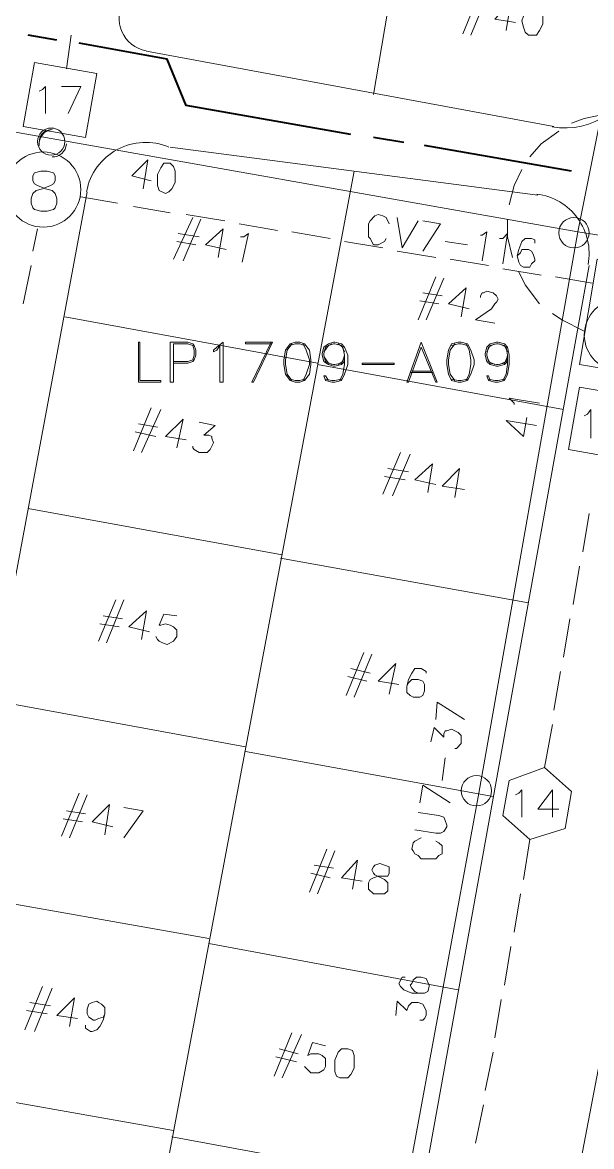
# Model space of a CAD drawing. Header units: millimetres. Extents: x 3.6 to 37.8, y 0.6 to 28.7.
# Drawn here: x 16.867 to 18.351, y 6.06 to 8.992 of the extents above; entities that cross this region are included whole.
import ezdxf

# ---------------------------------------------------------------- set-up
doc = ezdxf.new("R2010")
doc.units = ezdxf.units.MM
for name, color, linetype, true_color in [('PDF_S102$Actives-Amplifier', 92, 'Continuous', 0x00b800), ('PDF_S102$Cable-565', 23, 'Continuous', 0xdd8a6d), ('PDF_S102$Cable-840', 151, 'Continuous', 0x7fbfff), ('PDF_S102$LOTS', 254, 'Continuous', 0xdcdcdc), ('PDF_S102$ROAD', 8, 'Continuous', 0x7f7f7f), ('PDF_S102$SDU', 157, 'Continuous', 0x396472)]:
    doc.layers.add(name, color=color, linetype=linetype, true_color=true_color)
for name, color, linetype in [('PDF_S102$Passives-Highleg', 7, 'Continuous'), ('PDF_S102$Passives-Splt2way', 7, 'Continuous'), ('PDF_S102$Passives-TapOffs', 7, 'Continuous'), ('PDF_S102$POLE', 7, 'Continuous'), ('PDF_S102$STRAND', 7, 'Continuous')]:
    doc.layers.add(name, color=color, linetype=linetype)

msp = doc.modelspace()

# ---------------------------------------------------------------- linework, layer by layer
at = {"layer": 'PDF_S102$Actives-Amplifier', "lineweight": 13}
for points in [[(18.71635, 8.03281), (18.3202, 8.09953), (18.36607, 8.37475), (18.76222, 8.30803)], [(17.16928, 8.15791), (17.17345, 8.15791), (17.17345, 8.05783), (17.22766, 8.05783), (17.22766, 8.05366), (17.16928, 8.05366)], [(17.38195, 8.05366), (17.38195, 8.14957), (17.37361, 8.13706), (17.36527, 8.13289), (17.36527, 8.13706), (17.37361, 8.1454), (17.39029, 8.15791), (17.39029, 8.05366)], [(17.57794, 8.15791), (17.59045, 8.15791), (17.60296, 8.15374), (17.61547, 8.13706), (17.61964, 8.11204), (17.61964, 8.09953), (17.61547, 8.07451), (17.60296, 8.05783), (17.59045, 8.05366), (17.57794, 8.05366), (17.56543, 8.05783), (17.55292, 8.07451), (17.54875, 8.09953), (17.54875, 8.11204), (17.55292, 8.13706), (17.56543, 8.15374)], [(17.90737, 8.15791), (17.94907, 8.05366), (17.9449, 8.05366), (17.90737, 8.1454), (17.87401, 8.05366), (17.86984, 8.05366)], [(18.00328, 8.15791), (18.01162, 8.15791), (18.0283, 8.15374), (18.03664, 8.13706), (18.04498, 8.11204), (18.04498, 8.09953), (18.03664, 8.07451), (18.0283, 8.05783), (18.01162, 8.05366), (18.00328, 8.05366), (17.9866, 8.05783), (17.97826, 8.07451), (17.97409, 8.09953), (17.97409, 8.11204), (17.97826, 8.13706), (17.9866, 8.15374)], [(17.75308, 8.09953), (17.75308, 8.1037), (17.83648, 8.1037), (17.83648, 8.09953)]]:
    msp.add_lwpolyline(points, close=True, dxfattribs=at)
for points in [[(17.26102, 8.10787), (17.29855, 8.10787), (17.31106, 8.11204), (17.31523, 8.12455), (17.31523, 8.13706), (17.31106, 8.14957), (17.29855, 8.15374), (17.26102, 8.15374), (17.26102, 8.05366), (17.25268, 8.05366), (17.25268, 8.15791), (17.29855, 8.15791), (17.31106, 8.15374), (17.31523, 8.14957), (17.3194, 8.13706), (17.3194, 8.12455), (17.31523, 8.11204), (17.31106, 8.10787), (17.29855, 8.1037), (17.26102, 8.1037)], [(17.51539, 8.15374), (17.44867, 8.15374), (17.44867, 8.15791), (17.51956, 8.15791), (17.46952, 8.05366), (17.46535, 8.05366), (17.51539, 8.15791)], [(17.5696, 8.05783), (17.55709, 8.07451), (17.55292, 8.09953), (17.55292, 8.11204), (17.55709, 8.13706), (17.5696, 8.15374)], [(17.56543, 8.14957), (17.57794, 8.15374), (17.59045, 8.15374), (17.60296, 8.14957)], [(17.59879, 8.15374), (17.60713, 8.13706), (17.61547, 8.11204), (17.61547, 8.09953), (17.60713, 8.07451), (17.59879, 8.05783)], [(17.70721, 8.10787), (17.69887, 8.09953), (17.68219, 8.09536), (17.67802, 8.09536), (17.66551, 8.09953), (17.653, 8.10787), (17.64883, 8.12455), (17.64883, 8.12872), (17.653, 8.1454), (17.66551, 8.15374), (17.67802, 8.15791), (17.68219, 8.15791), (17.69887, 8.15374), (17.70721, 8.1454), (17.71555, 8.12455), (17.71555, 8.09953), (17.70721, 8.07451), (17.69887, 8.05783), (17.68219, 8.05366), (17.67385, 8.05366), (17.65717, 8.05783), (17.653, 8.07034), (17.65717, 8.07034), (17.66551, 8.05783)], [(17.67385, 8.09953), (17.65717, 8.10787), (17.653, 8.12455), (17.653, 8.12872), (17.65717, 8.1454), (17.67385, 8.15374)], [(17.653, 8.13289), (17.66551, 8.14957), (17.67802, 8.15374), (17.68219, 8.15374), (17.69887, 8.14957), (17.70721, 8.13289)], [(17.69053, 8.15374), (17.70304, 8.1454), (17.70721, 8.12455)], [(17.99494, 8.05783), (17.98243, 8.07451), (17.97826, 8.09953), (17.97826, 8.11204), (17.98243, 8.13706), (17.99494, 8.15374)], [(17.9866, 8.14957), (18.00328, 8.15374), (18.01162, 8.15374), (18.0283, 8.14957)], [(18.02413, 8.15374), (18.03247, 8.13706), (18.03664, 8.11204), (18.03664, 8.09953), (18.03247, 8.07451), (18.02413, 8.05783)], [(18.13255, 8.10787), (18.12421, 8.09953), (18.10753, 8.09536), (18.10336, 8.09536), (18.08668, 8.09953), (18.07834, 8.10787), (18.07417, 8.12455), (18.07417, 8.12872), (18.07834, 8.1454), (18.08668, 8.15374), (18.10336, 8.15791), (18.10753, 8.15791), (18.12421, 8.15374), (18.13255, 8.1454), (18.13672, 8.12455), (18.13672, 8.09953), (18.13255, 8.07451), (18.12421, 8.05783), (18.10753, 8.05366), (18.09919, 8.05366), (18.08251, 8.05783), (18.07834, 8.07034), (18.08251, 8.07034), (18.08668, 8.05783)], [(18.09919, 8.09953), (18.08251, 8.10787), (18.07834, 8.12455), (18.07834, 8.12872), (18.08251, 8.1454), (18.09919, 8.15374)], [(18.07834, 8.13289), (18.08668, 8.14957), (18.10336, 8.15374), (18.10753, 8.15374), (18.12421, 8.14957), (18.13255, 8.13289)], [(18.1117, 8.15374), (18.12838, 8.1454), (18.13255, 8.12455)], [(17.70721, 8.12038), (17.69887, 8.1037), (17.68219, 8.09953), (17.67802, 8.09953), (17.66551, 8.1037), (17.653, 8.12038)], [(17.6947, 8.05783), (17.70304, 8.07451), (17.70721, 8.09953), (17.70721, 8.12455), (17.70304, 8.10787), (17.69053, 8.09953)], [(18.13255, 8.12038), (18.12421, 8.1037), (18.10753, 8.09953), (18.10336, 8.09953), (18.08668, 8.1037), (18.07834, 8.12038)], [(18.12004, 8.05783), (18.12838, 8.07451), (18.13255, 8.09953), (18.13255, 8.12455), (18.12838, 8.10787), (18.1117, 8.09953)], [(17.60296, 8.062), (17.59045, 8.05783), (17.57794, 8.05783), (17.56543, 8.062)], [(17.69887, 8.062), (17.68219, 8.05783), (17.67385, 8.05783), (17.65717, 8.062)], [(17.93656, 8.07868), (17.87818, 8.07868)], [(17.93239, 8.08285), (17.88235, 8.08285)], [(18.0283, 8.062), (18.01162, 8.05783), (18.00328, 8.05783), (17.9866, 8.062)], [(18.12421, 8.062), (18.10753, 8.05783), (18.09919, 8.05783), (18.08251, 8.062)]]:
    msp.add_lwpolyline(points, dxfattribs=at)
msp.add_circle((18.42653, 8.17667), 0.09383, dxfattribs=at)
at = {"layer": 'PDF_S102$Cable-565', "lineweight": 13}
for points in [[(16.98163, 8.87098), (16.99414, 8.95855)], [(18.29935, 8.7292), (18.33271, 8.74171), (18.39526, 8.75422)], [(18.19093, 8.64163), (18.22012, 8.67499), (18.26599, 8.70835)], [(18.13672, 8.51653), (18.14923, 8.56657), (18.17008, 8.60827)], [(17.11507, 8.5207), (17.01916, 8.53738)], [(17.25268, 8.49568), (17.15677, 8.51236)], [(17.39446, 8.47483), (17.29438, 8.49151)], [(18.14506, 8.37892), (18.13255, 8.43313), (18.13255, 8.479)], [(16.89406, 8.3956), (16.90657, 8.45398)], [(17.53207, 8.44981), (17.43199, 8.46649)], [(17.66968, 8.42896), (17.5696, 8.44564)], [(17.80729, 8.40394), (17.70721, 8.42062)], [(17.9449, 8.37892), (17.84482, 8.3956)], [(16.86904, 8.25799), (16.88989, 8.35807)], [(18.08251, 8.35807), (17.98243, 8.37475)], [(18.22012, 8.33305), (18.12004, 8.34973)], [(18.21595, 8.25799), (18.17842, 8.30803), (18.16174, 8.34139)], [(18.35356, 8.3122), (18.25765, 8.32888)], [(18.33271, 8.1871), (18.27433, 8.21629), (18.24931, 8.23297)], [(18.32854, 7.61164), (18.34522, 7.71172)], [(18.30352, 7.47403), (18.3202, 7.57411)], [(18.2785, 7.33642), (18.29518, 7.4365)], [(18.25348, 7.19881), (18.27016, 7.29889)], [(18.22846, 7.04869), (18.24931, 7.16128)], [(18.17425, 6.75679), (18.19093, 6.86104)], [(18.14923, 6.61918), (18.16591, 6.71926)], [(18.12421, 6.48157), (18.14089, 6.58165)], [(18.09919, 6.34396), (18.11587, 6.44404)], [(18.07417, 6.20635), (18.09502, 6.30643)], [(18.04915, 6.06874), (18.07, 6.16882)]]:
    msp.add_lwpolyline(points, dxfattribs=at)
at = {"layer": 'PDF_S102$Cable-840', "lineweight": 40}
for points in [[(16.95661, 8.94604), (16.88155, 8.95855)], [(17.72389, 8.70001), (17.29438, 8.77507), (17.24434, 8.896), (17.01499, 8.9377)], [(17.8615, 8.67916), (17.78227, 8.69167)], [(18.29935, 8.6041), (17.91571, 8.67082)]]:
    msp.add_lwpolyline(points, dxfattribs=at)
at = {"layer": 'PDF_S102$LOTS', "lineweight": 0}
for points in [[(17.82397, 18.59125), (18.33271, 12.03601), (17.78227, 8.80426)], [(16.80232, 3.66682), (17.73223, 8.6041)], [(17.63632, 8.1037), (16.97746, 8.22463)], [(18.2785, 7.98277), (17.63632, 8.09953)], [(17.54458, 7.6033), (16.88155, 7.72423)], [(18.18676, 7.4782), (17.54041, 7.59496)], [(17.44867, 7.1029), (16.78981, 7.22383)], [(18.09502, 6.97363), (17.44867, 7.09039)], [(17.35276, 6.6025), (16.6939, 6.71926)], [(18.00328, 6.46906), (17.35276, 6.58999)], [(17.26102, 6.1021), (16.60216, 6.21886)], [(17.91154, 5.96449), (17.25685, 6.08542)]]:
    msp.add_lwpolyline(points, dxfattribs=at)
at = {"layer": 'PDF_S102$Passives-Highleg', "lineweight": 9}
msp.add_circle((16.94201, 8.68124), 0.03545, dxfattribs=at)
for centre, radius, start, end in [((16.94827, 8.67499), 0.03776, 96.34019, 186.34019), ((16.94202, 8.68124), 0.03134, 93.81407, 183.81407), ((16.94618, 8.67708), 0.03551, 266.63354, 356.63354)]:
    msp.add_arc(centre, radius, start, end, dxfattribs=at)
at = {"layer": 'PDF_S102$Passives-Splt2way', "lineweight": 9}
msp.add_lwpolyline([(16.91491, 8.6041), (16.93159, 8.6041), (16.94827, 8.59993), (16.95244, 8.59159), (16.95244, 8.57908), (16.94827, 8.57074), (16.93993, 8.56657), (16.91908, 8.55823), (16.9024, 8.55406), (16.89406, 8.54572), (16.88989, 8.53321), (16.88989, 8.5207), (16.89406, 8.50819), (16.89823, 8.50402), (16.91491, 8.49985), (16.93159, 8.49985), (16.94827, 8.50402), (16.95244, 8.50819), (16.95661, 8.5207), (16.95661, 8.53321), (16.95244, 8.54572), (16.9441, 8.55406), (16.92742, 8.55823), (16.90657, 8.56657), (16.89823, 8.57074), (16.89406, 8.57908), (16.89406, 8.59159), (16.89823, 8.59993)], close=True, dxfattribs=at)
msp.add_circle((16.92116, 8.55614), 0.098, dxfattribs=at)
at = {"layer": 'PDF_S102$Passives-TapOffs', "lineweight": 9}
for points in [[(16.86904, 8.72086), (16.89823, 8.88766), (17.06086, 8.85847), (17.03167, 8.69167)], [(18.29101, 7.87852), (18.3202, 8.04115), (18.487, 8.01196), (18.45364, 7.84933)], [(18.28267, 6.89023), (18.19093, 6.86104), (18.12004, 6.92359), (18.13672, 7.01533), (18.22846, 7.04869), (18.29935, 6.98614)]]:
    msp.add_lwpolyline(points, close=True, dxfattribs=at)
for points in [[(16.91074, 8.8126), (16.91908, 8.81677), (16.92742, 8.82511), (16.92742, 8.75422)], [(16.96912, 8.82511), (17.01916, 8.82511), (16.9858, 8.75422)], [(18.33271, 7.96609), (18.34105, 7.97026), (18.34939, 7.98277), (18.34939, 7.90771)], [(18.1534, 6.9778), (18.16174, 6.98197), (18.17008, 6.99031), (18.17008, 6.91942)], [(18.26599, 6.94027), (18.21178, 6.94027), (18.24931, 6.99031), (18.24931, 6.91942)]]:
    msp.add_lwpolyline(points, dxfattribs=at)
at = {"layer": 'PDF_S102$POLE', "lineweight": 0}
for points in [[(17.81563, 8.42896), (17.81146, 8.42062), (17.79478, 8.41228), (17.78227, 8.41228), (17.77393, 8.42896), (17.76976, 8.43313), (17.76976, 8.46649), (17.77393, 8.47483), (17.78644, 8.48734), (17.79478, 8.49151), (17.80729, 8.48734), (17.81563, 8.48317), (17.82397, 8.46649)], [(17.89903, 8.47483), (17.85733, 8.40394), (17.84482, 8.48317)], [(17.91154, 8.47483), (17.95741, 8.46649), (17.91154, 8.3956)], [(18.06166, 8.4373), (18.06583, 8.4373), (18.07834, 8.44564), (18.06583, 8.37058)], [(18.0283, 8.41228), (17.96992, 8.42062)], [(18.1117, 8.42896), (18.12004, 8.42896), (18.13255, 8.44147), (18.12004, 8.36224)], [(18.15757, 8.38309), (18.16174, 8.39977), (18.17008, 8.42062), (18.17842, 8.42896), (18.1951, 8.42896), (18.20344, 8.42479), (18.20344, 8.41645)], [(17.9449, 7.17379), (17.94907, 7.21966), (18.01996, 7.17379)], [(17.93239, 7.11541), (17.94073, 7.15294), (17.96575, 7.12792), (17.96575, 7.13626), (17.96992, 7.1446), (17.97409, 7.1446), (17.9866, 7.14877), (18.00328, 7.14043), (18.01162, 7.13209), (18.01162, 7.11124), (17.99911, 7.09873), (17.99494, 7.09873)], [(17.96992, 7.07371), (17.96158, 7.01533)], [(17.9032, 6.95695), (17.91154, 7.00282), (17.98243, 6.95695)], [(17.89903, 6.93193), (17.95324, 6.92359), (17.96575, 6.91942), (17.96992, 6.91108), (17.97409, 6.89857), (17.97409, 6.8944), (17.96575, 6.88189), (17.95741, 6.87772), (17.9449, 6.87772), (17.89069, 6.88606)], [(17.9449, 6.85687), (17.95324, 6.8527), (17.96158, 6.84436), (17.96158, 6.82351), (17.95324, 6.81934), (17.9449, 6.811), (17.90737, 6.811), (17.89903, 6.81934), (17.89069, 6.82351), (17.88652, 6.83185), (17.88235, 6.83602), (17.88652, 6.8527), (17.89069, 6.85687), (17.90737, 6.86521)]]:
    msp.add_lwpolyline(points, dxfattribs=at)
msp.add_lwpolyline([(18.16591, 8.39143), (18.17008, 8.39977), (18.18676, 8.39977), (18.1951, 8.3956), (18.19927, 8.38726), (18.20344, 8.37475), (18.20344, 8.37058), (18.1951, 8.36224), (18.19093, 8.3539), (18.17425, 8.3539), (18.16591, 8.35807), (18.16174, 8.36641), (18.15757, 8.38309)], close=True, dxfattribs=at)
for centre, radius in [((18.30561, 8.44356), 0.03962), ((18.05123, 6.98823), 0.03961)]:
    msp.add_circle(centre, radius, dxfattribs=at)
at = {"layer": 'PDF_S102$ROAD', "lineweight": 0}
for points in [[(17.19013, 8.91685), (18.25348, 8.72086)], [(18.21178, 8.54155), (17.25268, 8.66665)], [(18.74554, 8.32054), (18.43696, 6.61501), (18.17842, 5.26393), (17.92038, 4.21055)]]:
    msp.add_lwpolyline(points, dxfattribs=at)
for points in [[(17.03584, 8.54989), (16.40617, 5.17219), (16.09759, 3.49585, 0.5335035), (16.31256, 3.38956)], [(17.38281, 4.00729, 0.2384739), (17.62381, 4.35487), (18.34522, 8.35807)]]:
    msp.add_lwpolyline(points, format="xyb", dxfattribs=at)
for centre, radius, start, end in [((17.20473, 9.00233), 0.08549, 147.50882, 259.5467), ((18.28058, 8.9106), 0.19391, 260.45854, 350.34845), ((17.18804, 8.52279), 0.15637, 67.10976, 169.42531), ((18.18884, 8.38934), 0.15638, 349.4875, 82.63934)]:
    msp.add_arc(centre, radius, start, end, dxfattribs=at)
at = {"layer": 'PDF_S102$SDU', "lineweight": 0}
for points in [[(18.01579, 8.96272), (18.06166, 9.07531)], [(18.03664, 8.95855), (18.08251, 9.07114)], [(18.1534, 8.99191), (18.09919, 9.00025), (18.14089, 9.04612), (18.12838, 8.97106)], [(17.26102, 8.37475), (17.31106, 8.48317)], [(17.28604, 8.37058), (17.33191, 8.479)], [(17.39863, 8.39977), (17.34442, 8.41228), (17.39029, 8.45398), (17.37778, 8.37892)], [(17.3194, 8.41228), (17.26936, 8.42062)], [(17.32774, 8.43313), (17.27353, 8.44147)], [(17.43616, 8.43313), (17.4445, 8.43313), (17.45701, 8.44147), (17.44033, 8.36641)], [(17.89903, 8.21629), (17.9449, 8.32888)], [(17.91988, 8.21629), (17.96575, 8.32471)], [(18.03247, 8.24548), (17.97826, 8.25799), (18.02413, 8.29969), (18.01162, 8.22463)], [(17.96158, 8.27884), (17.91154, 8.28718)], [(18.06166, 8.27467), (18.06166, 8.27884), (18.06583, 8.28718), (18.07, 8.28718), (18.07834, 8.29135), (18.09502, 8.28718), (18.10336, 8.27884), (18.10753, 8.2705), (18.10336, 8.26216), (18.09919, 8.25799), (18.09085, 8.24548), (18.04915, 8.21629), (18.09919, 8.20795)], [(17.95324, 8.25799), (17.9032, 8.26633)], [(17.15677, 7.87435), (17.20264, 7.98694)], [(17.17762, 7.87018), (17.22766, 7.98277)], [(17.21932, 7.9369), (17.16928, 7.94524)], [(17.29438, 7.90354), (17.24017, 7.91188), (17.28604, 7.95775), (17.26936, 7.88269)], [(17.32774, 7.94941), (17.36944, 7.94107), (17.34025, 7.91605), (17.35276, 7.91605), (17.3611, 7.91188), (17.3611, 7.90771), (17.36527, 7.8952), (17.35693, 7.87852), (17.34859, 7.87018), (17.32774, 7.87018), (17.31523, 7.87852), (17.31106, 7.88269), (17.31106, 7.88686)], [(17.21515, 7.91188), (17.16094, 7.92439)], [(17.80729, 7.76176), (17.85316, 7.87018)], [(17.83231, 7.75759), (17.87818, 7.86601)], [(17.87401, 7.82014), (17.8198, 7.82848)], [(17.9449, 7.78678), (17.89069, 7.79929), (17.93656, 7.84099), (17.92405, 7.76593)], [(18.01996, 7.77427), (17.96158, 7.78261), (18.00745, 7.82848), (17.99494, 7.75342)], [(17.86567, 7.79929), (17.81146, 7.80763)], [(17.06503, 7.37812), (17.1109, 7.48654)], [(17.08588, 7.37395), (17.13175, 7.48654)], [(17.19847, 7.40314), (17.14426, 7.41565), (17.19013, 7.45735), (17.17762, 7.38229)], [(17.21515, 7.39063), (17.21932, 7.38229), (17.22349, 7.37812), (17.23183, 7.37395), (17.24434, 7.36978), (17.26102, 7.37812), (17.26936, 7.39063), (17.26936, 7.40731), (17.26102, 7.41565), (17.25268, 7.41982), (17.24017, 7.42399), (17.22766, 7.41982), (17.22349, 7.41982), (17.236, 7.44901), (17.26936, 7.44484)], [(17.11924, 7.41565), (17.0692, 7.42399)], [(17.12758, 7.4365), (17.07754, 7.44484)], [(17.71138, 7.23634), (17.75725, 7.34893)], [(17.73223, 7.23217), (17.7781, 7.34476)], [(17.77393, 7.29472), (17.72389, 7.30723)], [(17.84899, 7.26553), (17.79478, 7.27387), (17.84065, 7.31974), (17.82397, 7.24051)], [(17.86984, 7.26136), (17.87401, 7.27804), (17.88235, 7.29472), (17.89069, 7.30723), (17.90737, 7.30723), (17.91988, 7.29889), (17.91988, 7.29472)], [(17.76559, 7.27387), (17.71555, 7.28638)], [(16.96912, 6.86938), (17.01499, 6.98197)], [(16.98997, 6.86521), (17.03584, 6.9778)], [(17.10256, 6.8944), (17.04835, 6.90691), (17.09422, 6.95278), (17.08171, 6.87355)], [(17.03167, 6.92776), (16.98163, 6.9361)], [(17.13175, 6.94444), (17.18179, 6.9361), (17.13175, 6.86521)], [(17.02333, 6.90691), (16.97329, 6.91525)], [(17.61547, 6.72343), (17.66134, 6.83602)], [(17.63632, 6.71926), (17.68219, 6.83185)], [(17.75308, 6.75262), (17.69887, 6.76096), (17.74057, 6.80683), (17.72806, 6.73177)], [(17.66968, 6.76096), (17.61964, 6.77347)], [(17.67802, 6.78598), (17.62798, 6.79432)], [(16.87321, 6.36481), (16.91908, 6.4774)], [(16.89823, 6.36064), (16.9441, 6.47323)], [(16.93993, 6.42736), (16.88572, 6.4357)], [(17.01082, 6.394), (16.95661, 6.40234), (17.00248, 6.44821), (16.98997, 6.37315)], [(16.93159, 6.40651), (16.87738, 6.41485)], [(17.08171, 6.40651), (17.07754, 6.38983), (17.0692, 6.37315), (17.06086, 6.36481), (17.04835, 6.36064), (17.04418, 6.36064), (17.03167, 6.36898), (17.03167, 6.37732)], [(17.52373, 6.24388), (17.5696, 6.35647)], [(17.54458, 6.23971), (17.59462, 6.3523)], [(17.58628, 6.30226), (17.53624, 6.31477)], [(17.60296, 6.2689), (17.61964, 6.25222), (17.64049, 6.25222), (17.653, 6.26056), (17.65717, 6.2689), (17.65717, 6.28975), (17.64883, 6.29809), (17.64049, 6.30226), (17.61964, 6.30226), (17.6113, 6.29809), (17.62381, 6.33145), (17.65717, 6.32311)], [(17.58211, 6.28141), (17.5279, 6.29392)]]:
    msp.add_lwpolyline(points, dxfattribs=at)
for points in [[(18.19927, 9.03778), (18.20761, 9.03361), (18.22012, 9.02944), (18.22429, 9.01693), (18.22429, 8.98774), (18.21595, 8.97106), (18.20761, 8.95855), (18.18676, 8.95855), (18.17842, 8.96689), (18.17425, 8.9794), (18.17008, 8.99608), (18.17425, 9.00859), (18.17842, 9.02527), (18.19093, 9.03361)], [(17.87401, 7.2697), (17.88235, 7.27804), (17.89903, 7.27804), (17.91154, 7.27387), (17.91571, 7.26553), (17.91571, 7.24885), (17.91154, 7.23634), (17.9032, 7.23217), (17.88652, 7.23217), (17.87818, 7.23634), (17.86984, 7.24468), (17.86984, 7.26136)], [(17.79895, 6.79849), (17.82397, 6.79015), (17.82397, 6.77347), (17.8198, 6.76513), (17.79478, 6.76513), (17.78227, 6.76096), (17.77393, 6.75679), (17.76976, 6.74845), (17.76976, 6.73177), (17.78227, 6.71926), (17.81146, 6.71926), (17.8198, 6.7276), (17.8198, 6.74845), (17.81146, 6.75679), (17.78644, 6.7693), (17.78227, 6.77347), (17.7781, 6.78181), (17.78227, 6.79015), (17.78644, 6.79432)], [(17.07754, 6.39817), (17.06503, 6.394), (17.05669, 6.38983), (17.05252, 6.38983), (17.04001, 6.39817), (17.03584, 6.40651), (17.03584, 6.41902), (17.04001, 6.43153), (17.04835, 6.4357), (17.06086, 6.43987), (17.06503, 6.4357), (17.07337, 6.43153), (17.08171, 6.42319), (17.08171, 6.40651)], [(17.69887, 6.31477), (17.71555, 6.31477), (17.72806, 6.3106), (17.73223, 6.29809), (17.73223, 6.26473), (17.72389, 6.24805), (17.71555, 6.23971), (17.6947, 6.23971), (17.68636, 6.24388), (17.68219, 6.25639), (17.68219, 6.28558), (17.69053, 6.30643)]]:
    msp.add_lwpolyline(points, close=True, dxfattribs=at)
at = {"layer": 'PDF_S102$STRAND', "color": 254, "lineweight": 0, "true_color": 0xdcdcdc}
for points in [[(26.33494, 18.84562), (24.7003, 19.18339), (23.32837, 19.36687), (21.78964, 19.27096), (21.59782, 19.25845), (20.25508, 19.17088), (20.32597, 17.65717), (20.38435, 16.75228), (20.47609, 15.63055), (20.53447, 14.49214), (20.6137, 13.34539), (20.72212, 12.18613), (20.45524, 10.45975), (20.23006, 9.27964), (20.01322, 8.17876), (18.31603, 8.44564), (16.76479, 8.72086), (16.53544, 7.27804), (16.31443, 6.06457), (16.06423, 4.69681), (15.81403, 3.28318), (15.88414, 2.98273)], [(17.72138, 4.08715), (17.7781, 5.46409), (18.05749, 6.98197), (18.31603, 8.44564), (18.55372, 9.63826), (19.12084, 10.6474), (18.92068, 11.86504), (18.88315, 13.01179), (18.78307, 14.54635), (18.65797, 16.21018), (18.53704, 17.76976), (18.89983, 19.07914), (20.25508, 19.17088)]]:
    msp.add_lwpolyline(points, dxfattribs=at)
at = {"layer": 'PDF_S102$STRAND', "lineweight": 0}
for points in [[(17.20264, 8.57908), (17.1526, 8.59159), (17.1943, 8.63329), (17.18179, 8.55823)], [(18.14923, 7.99528), (18.14923, 7.99945), (18.13672, 8.01196), (18.21595, 7.99945)], [(18.18259, 7.96192), (18.17425, 7.91188), (18.12838, 7.95358), (18.20761, 7.94107)], [(17.89903, 6.46072), (17.88235, 6.46072), (17.8615, 6.46906), (17.85316, 6.4774), (17.84899, 6.48574), (17.85733, 6.50242), (17.86567, 6.50242)], [(17.84065, 6.40234), (17.84482, 6.43987), (17.86984, 6.41485), (17.87401, 6.42736), (17.88235, 6.4357), (17.89903, 6.4357), (17.91154, 6.43153), (17.91988, 6.41485), (17.91988, 6.40234), (17.91571, 6.394), (17.91154, 6.38983), (17.9032, 6.38983)]]:
    msp.add_lwpolyline(points, dxfattribs=at)
for points in [[(17.236, 8.62495), (17.25268, 8.62495), (17.26102, 8.61661), (17.26519, 8.6041), (17.26519, 8.57491), (17.25685, 8.55823), (17.24851, 8.54989), (17.24017, 8.54572), (17.22349, 8.55406), (17.21932, 8.56657), (17.21932, 8.59576), (17.22766, 8.61244)], [(17.89069, 6.46489), (17.88235, 6.47323), (17.87818, 6.48157), (17.88235, 6.48574), (17.88652, 6.49408), (17.89486, 6.50242), (17.90737, 6.50242), (17.91988, 6.49825), (17.92822, 6.48157), (17.92822, 6.4774), (17.92405, 6.46489), (17.91571, 6.46072), (17.89903, 6.46072)]]:
    msp.add_lwpolyline(points, close=True, dxfattribs=at)

doc.saveas('drawing.dxf')
